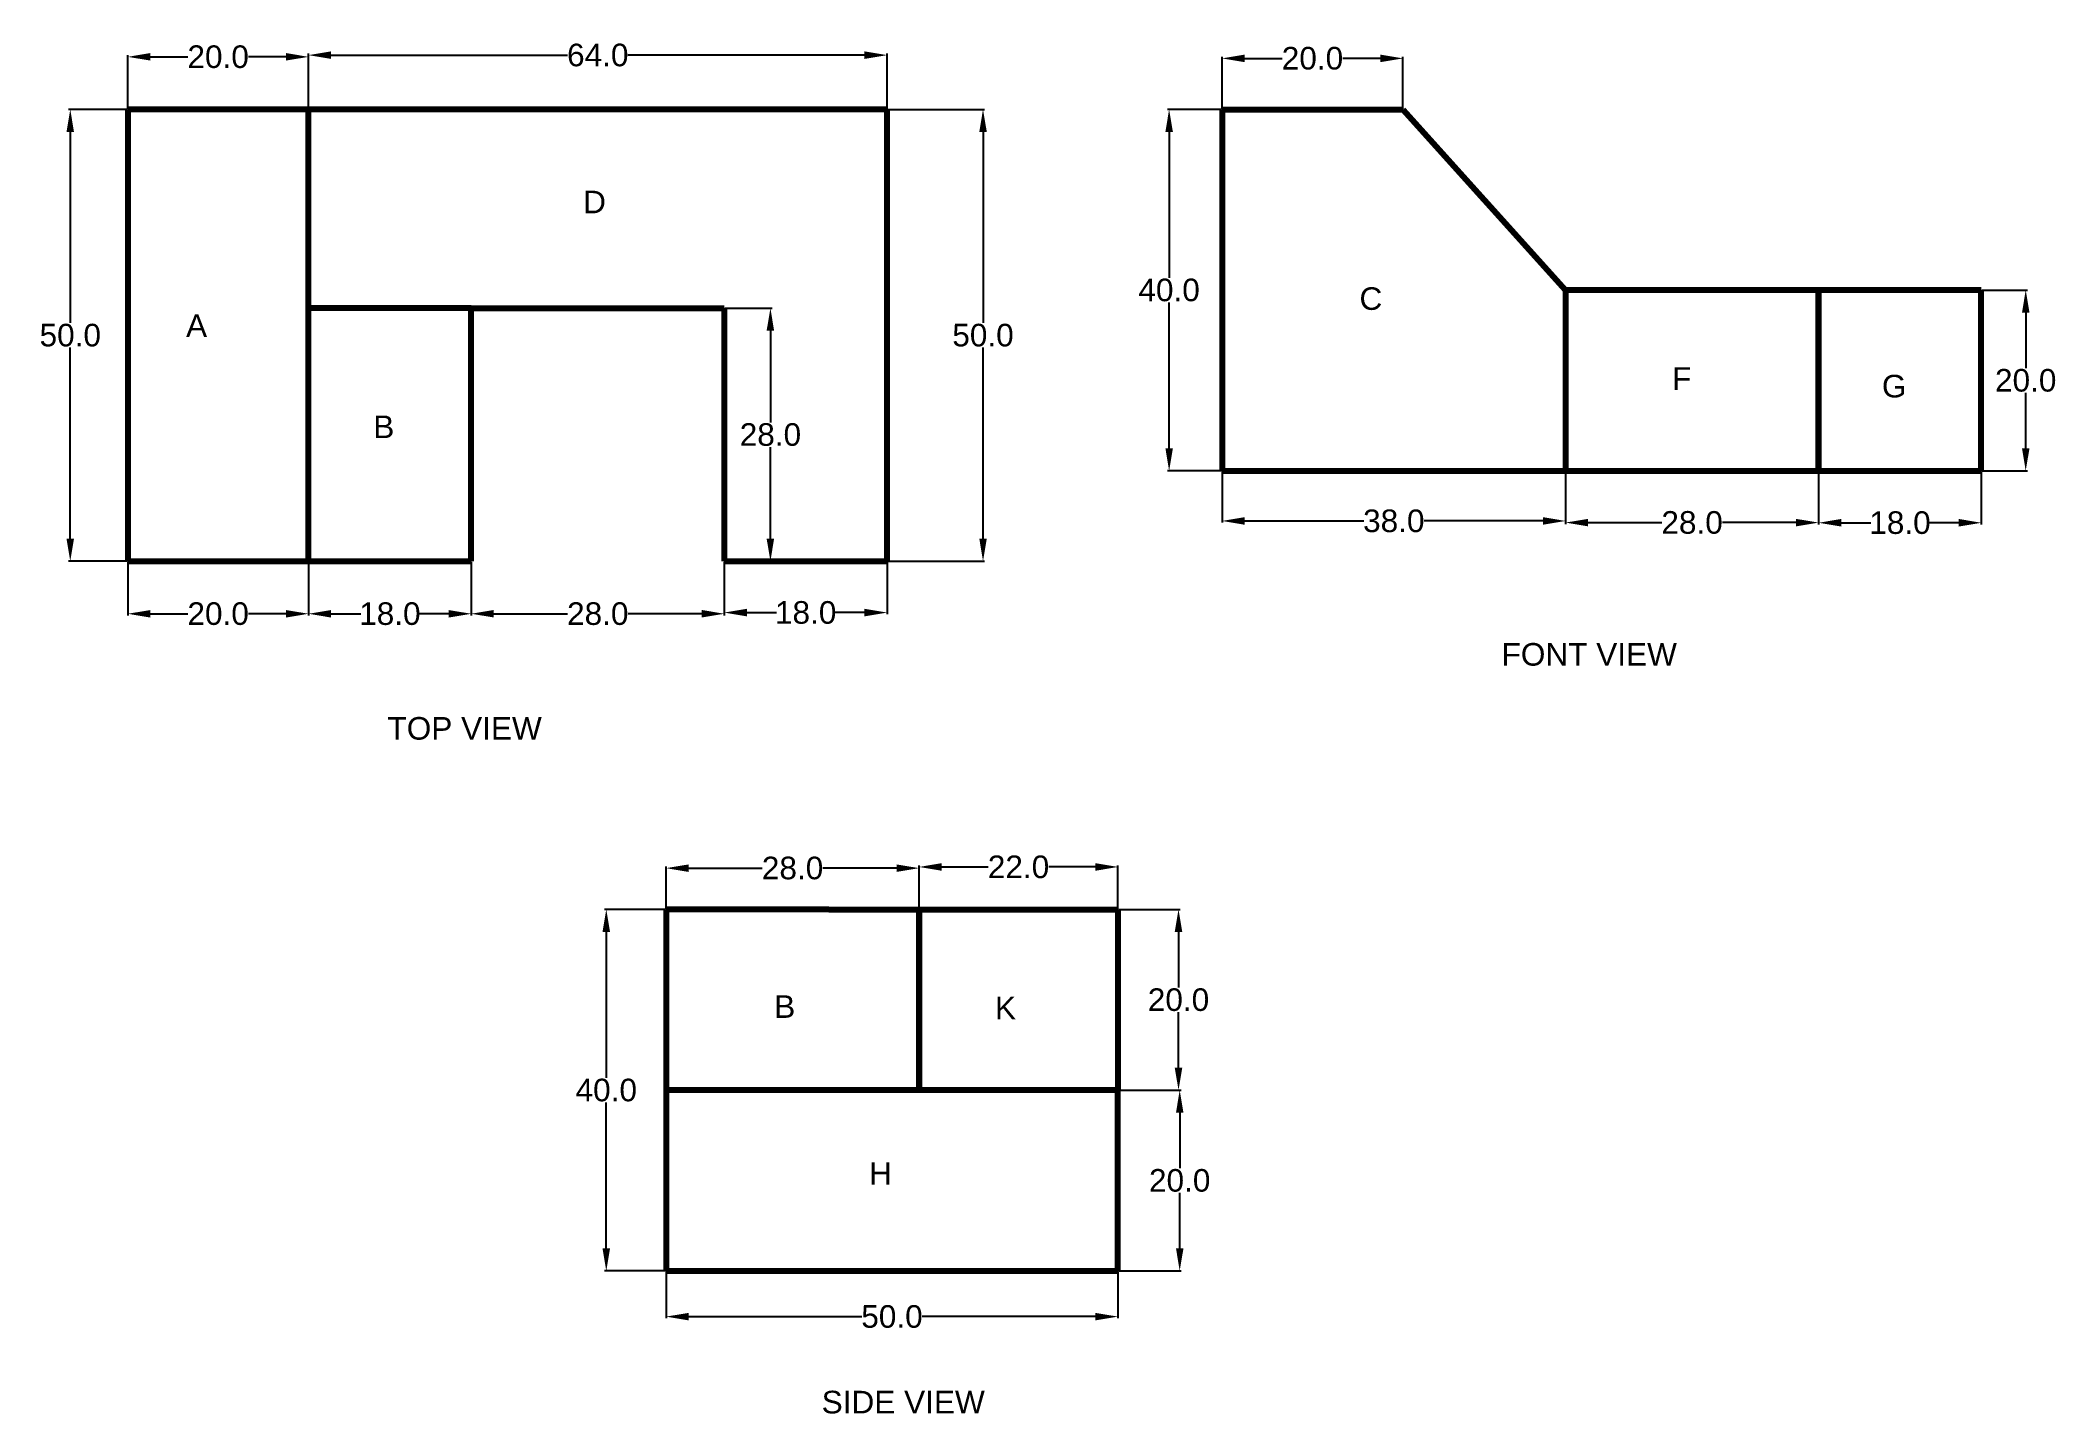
# Model space of a CAD drawing. Header units: millimetres. Extents: x 8 to 231, y 124 to 276.
import ezdxf

# ---------------------------------------------------------------- set-up
doc = ezdxf.new("R2010")
doc.units = ezdxf.units.MM
doc.layers.add('thick continuous', color=7, linetype='Continuous', lineweight=30)
doc.styles.get("Standard").update_dxf_attribs({"font": 'Arial.ttf'})
doc.dimstyles.get("Standard").update_dxf_attribs({"dimtxt": 2.5, "dimasz": 2.5, "dimexe": 0.18, "dimexo": 0.0625, "dimgap": 0.09, "dimtad": 0, "dimtih": 1, "dimtoh": 1, "dimdec": 1, "dimzin": 0, "dimdsep": 46, "dimtxsty": 'Standard', "dimcen": 0.09, "dimadec": 0, "dimazin": 0, "dimtfac": 1, "dimtdec": 1, "dimtofl": 0, "dimtmove": 0, "dimatfit": 3, "dimfxl": 1, "dimtolj": 1, "dimtzin": 0, "dimarcsym": 0})

# ---------------------------------------------------------------- blocks, each defined once
blk = doc.blocks.new('*D7')
at = {"layer": 'Defpoints', "color": 0, "transparency": 16777216}
for p in [(76.84, 139.88), (126.84, 139.88), (76.84, 134.82)]:
    blk.add_point(p, dxfattribs=at)
at = {"layer": 'thick continuous', "color": 0, "lineweight": -2, "transparency": 16777216}
for p, q in [((76.84, 139.81), (76.84, 134.64)), ((126.84, 139.81), (126.84, 134.64)), ((79.34, 134.82), (98.5, 134.82)), ((124.34, 134.82), (105.17, 134.82))]:
    blk.add_line(p, q, dxfattribs=at)
at = {"layer": 'thick continuous', "color": 0, "transparency": 16777216}
for points in [[(79.34, 135.23), (79.34, 134.4), (76.84, 134.82)], [(124.34, 135.23), (124.34, 134.4), (126.84, 134.82)]]:
    blk.add_solid(points, dxfattribs=at)
at = {"layer": 'thick continuous', "color": 0, "lineweight": 5, "transparency": 16777216, "insert": (101.84, 134.82), "char_height": 2.5, "attachment_point": 5}
blk.add_mtext('\\A1;50.0', dxfattribs=at)
blk = doc.blocks.new('*D8')
at = {"layer": 'Defpoints', "color": 0, "transparency": 16777216}
for p in [(76.84, 179.88), (70.23, 139.88), (76.84, 139.88)]:
    blk.add_point(p, dxfattribs=at)
at = {"layer": 'thick continuous', "color": 0, "lineweight": -2, "transparency": 16777216}
for p, q in [((76.77, 179.88), (70.05, 179.88)), ((70.23, 177.38), (70.23, 161.24)), ((70.23, 142.38), (70.23, 158.51)), ((76.77, 139.88), (70.05, 139.88))]:
    blk.add_line(p, q, dxfattribs=at)
at = {"layer": 'thick continuous', "color": 0, "transparency": 16777216}
for points in [[(69.81, 177.38), (70.65, 177.38), (70.23, 179.88)], [(69.81, 142.38), (70.65, 142.38), (70.23, 139.88)]]:
    blk.add_solid(points, dxfattribs=at)
at = {"layer": 'thick continuous', "color": 0, "lineweight": 5, "transparency": 16777216, "insert": (70.23, 159.88), "char_height": 2.5, "attachment_point": 5}
blk.add_mtext('\\A1;40.0', dxfattribs=at)
blk = doc.blocks.new('*D10')
at = {"layer": 'Defpoints', "color": 0, "transparency": 16777216}
for p in [(104.84, 184.45), (76.84, 179.88), (104.84, 179.88)]:
    blk.add_point(p, dxfattribs=at)
at = {"layer": 'thick continuous', "color": 0, "lineweight": -2, "transparency": 16777216}
for p, q in [((76.84, 179.94), (76.84, 184.63)), ((79.34, 184.45), (87.48, 184.45)), ((102.34, 184.45), (94.19, 184.45)), ((104.84, 179.94), (104.84, 184.63))]:
    blk.add_line(p, q, dxfattribs=at)
at = {"layer": 'thick continuous', "color": 0, "transparency": 16777216}
for points in [[(79.34, 184.86), (79.34, 184.03), (76.84, 184.45)], [(102.34, 184.86), (102.34, 184.03), (104.84, 184.45)]]:
    blk.add_solid(points, dxfattribs=at)
at = {"layer": 'thick continuous', "color": 0, "lineweight": 5, "transparency": 16777216, "insert": (90.84, 184.45), "char_height": 2.5, "attachment_point": 5}
blk.add_mtext('\\A1;28.0', dxfattribs=at)
blk = doc.blocks.new('*D11')
at = {"layer": 'Defpoints', "color": 0, "transparency": 16777216}
for p in [(126.84, 184.58), (104.84, 179.88), (126.84, 179.88)]:
    blk.add_point(p, dxfattribs=at)
at = {"layer": 'thick continuous', "color": 0, "lineweight": -2, "transparency": 16777216}
for p, q in [((104.84, 179.94), (104.84, 184.76)), ((107.34, 184.58), (112.48, 184.58)), ((124.34, 184.58), (119.19, 184.58)), ((126.84, 179.94), (126.84, 184.76))]:
    blk.add_line(p, q, dxfattribs=at)
at = {"layer": 'thick continuous', "color": 0, "transparency": 16777216}
for points in [[(107.34, 185), (107.34, 184.16), (104.84, 184.58)], [(124.34, 185), (124.34, 184.16), (126.84, 184.58)]]:
    blk.add_solid(points, dxfattribs=at)
at = {"layer": 'thick continuous', "color": 0, "lineweight": 5, "transparency": 16777216, "insert": (115.84, 184.58), "char_height": 2.5, "attachment_point": 5}
blk.add_mtext('\\A1;22.0', dxfattribs=at)
blk = doc.blocks.new('*D12')
at = {"layer": 'Defpoints', "color": 0, "transparency": 16777216}
for p in [(126.84, 179.88), (126.84, 159.88), (133.54, 159.88)]:
    blk.add_point(p, dxfattribs=at)
at = {"layer": 'thick continuous', "color": 0, "lineweight": -2, "transparency": 16777216}
for p, q in [((126.9, 179.88), (133.72, 179.88)), ((133.54, 177.38), (133.54, 171.24)), ((133.54, 162.38), (133.54, 168.51)), ((126.9, 159.88), (133.72, 159.88))]:
    blk.add_line(p, q, dxfattribs=at)
at = {"layer": 'thick continuous', "color": 0, "transparency": 16777216}
for points in [[(133.12, 177.38), (133.96, 177.38), (133.54, 179.88)], [(133.12, 162.38), (133.96, 162.38), (133.54, 159.88)]]:
    blk.add_solid(points, dxfattribs=at)
at = {"layer": 'thick continuous', "color": 0, "lineweight": 5, "transparency": 16777216, "insert": (133.54, 169.88), "char_height": 2.5, "attachment_point": 5}
blk.add_mtext('\\A1;20.0', dxfattribs=at)
blk = doc.blocks.new('*D13')
at = {"layer": 'Defpoints', "color": 0, "transparency": 16777216}
for p in [(126.84, 159.88), (133.67, 159.88), (126.84, 139.88)]:
    blk.add_point(p, dxfattribs=at)
at = {"layer": 'thick continuous', "color": 0, "lineweight": -2, "transparency": 16777216}
for p, q in [((126.9, 159.88), (133.85, 159.88)), ((133.67, 157.38), (133.67, 151.24)), ((133.67, 142.38), (133.67, 148.51)), ((126.9, 139.88), (133.85, 139.88))]:
    blk.add_line(p, q, dxfattribs=at)
at = {"layer": 'thick continuous', "color": 0, "transparency": 16777216}
for points in [[(133.26, 157.38), (134.09, 157.38), (133.67, 159.88)], [(133.26, 142.38), (134.09, 142.38), (133.67, 139.88)]]:
    blk.add_solid(points, dxfattribs=at)
at = {"layer": 'thick continuous', "color": 0, "lineweight": 5, "transparency": 16777216, "insert": (133.67, 149.88), "char_height": 2.5, "attachment_point": 5}
blk.add_mtext('\\A1;20.0', dxfattribs=at)
blk = doc.blocks.new('*D14')
at = {"layer": 'Defpoints', "color": 0, "transparency": 16777216}
for p in [(17.29, 268.42), (10.93, 218.42), (17.29, 218.42)]:
    blk.add_point(p, dxfattribs=at)
at = {"layer": 'thick continuous', "color": 0, "lineweight": -2, "transparency": 16777216}
for p, q in [((17.23, 268.42), (10.75, 268.42)), ((10.93, 265.92), (10.93, 244.78)), ((10.93, 220.92), (10.93, 242.05)), ((17.23, 218.42), (10.75, 218.42))]:
    blk.add_line(p, q, dxfattribs=at)
at = {"layer": 'thick continuous', "color": 0, "transparency": 16777216}
for points in [[(10.51, 265.92), (11.34, 265.92), (10.93, 268.42)], [(10.51, 220.92), (11.34, 220.92), (10.93, 218.42)]]:
    blk.add_solid(points, dxfattribs=at)
at = {"layer": 'thick continuous', "color": 0, "lineweight": 5, "transparency": 16777216, "insert": (10.93, 243.42), "char_height": 2.5, "attachment_point": 5}
blk.add_mtext('\\A1;50.0', dxfattribs=at)
blk = doc.blocks.new('*D15')
at = {"layer": 'Defpoints', "color": 0, "transparency": 16777216}
for p in [(37.29, 274.23), (17.29, 268.42), (37.29, 268.42)]:
    blk.add_point(p, dxfattribs=at)
at = {"layer": 'thick continuous', "color": 0, "lineweight": -2, "transparency": 16777216}
for p, q in [((17.29, 268.48), (17.29, 274.41)), ((37.29, 268.48), (37.29, 274.41)), ((19.79, 274.23), (23.93, 274.23)), ((34.79, 274.23), (30.64, 274.23))]:
    blk.add_line(p, q, dxfattribs=at)
at = {"layer": 'thick continuous', "color": 0, "transparency": 16777216}
for points in [[(19.79, 274.65), (19.79, 273.82), (17.29, 274.23)], [(34.79, 274.65), (34.79, 273.82), (37.29, 274.23)]]:
    blk.add_solid(points, dxfattribs=at)
at = {"layer": 'thick continuous', "color": 0, "lineweight": 5, "transparency": 16777216, "insert": (27.29, 274.23), "char_height": 2.5, "attachment_point": 5}
blk.add_mtext('\\A1;20.0', dxfattribs=at)
blk = doc.blocks.new('*D16')
at = {"layer": 'Defpoints', "color": 0, "transparency": 16777216}
for p in [(101.29, 274.42), (37.29, 268.42), (101.29, 268.42)]:
    blk.add_point(p, dxfattribs=at)
at = {"layer": 'thick continuous', "color": 0, "lineweight": -2, "transparency": 16777216}
for p, q in [((37.29, 268.48), (37.29, 274.6)), ((39.79, 274.42), (65.95, 274.42)), ((98.79, 274.42), (72.63, 274.42)), ((101.29, 268.48), (101.29, 274.6))]:
    blk.add_line(p, q, dxfattribs=at)
at = {"layer": 'thick continuous', "color": 0, "transparency": 16777216}
for points in [[(39.79, 274.84), (39.79, 274), (37.29, 274.42)], [(98.79, 274.84), (98.79, 274), (101.29, 274.42)]]:
    blk.add_solid(points, dxfattribs=at)
at = {"layer": 'thick continuous', "color": 0, "lineweight": 5, "transparency": 16777216, "insert": (69.29, 274.42), "char_height": 2.5, "attachment_point": 5}
blk.add_mtext('\\A1;64.0', dxfattribs=at)
blk = doc.blocks.new('*D17')
at = {"layer": 'Defpoints', "color": 0, "transparency": 16777216}
for p in [(17.29, 218.42), (37.29, 218.42), (37.29, 212.6)]:
    blk.add_point(p, dxfattribs=at)
at = {"layer": 'thick continuous', "color": 0, "lineweight": -2, "transparency": 16777216}
for p, q in [((17.29, 218.35), (17.29, 212.42)), ((37.29, 218.35), (37.29, 212.42)), ((19.79, 212.6), (23.93, 212.6)), ((34.79, 212.6), (30.64, 212.6))]:
    blk.add_line(p, q, dxfattribs=at)
at = {"layer": 'thick continuous', "color": 0, "transparency": 16777216}
for points in [[(19.79, 213.01), (19.79, 212.18), (17.29, 212.6)], [(34.79, 213.01), (34.79, 212.18), (37.29, 212.6)]]:
    blk.add_solid(points, dxfattribs=at)
at = {"layer": 'thick continuous', "color": 0, "lineweight": 5, "transparency": 16777216, "insert": (27.29, 212.6), "char_height": 2.5, "attachment_point": 5}
blk.add_mtext('\\A1;20.0', dxfattribs=at)
blk = doc.blocks.new('*D18')
at = {"layer": 'Defpoints', "color": 0, "transparency": 16777216}
for p in [(37.29, 218.42), (55.29, 218.42), (55.29, 212.6)]:
    blk.add_point(p, dxfattribs=at)
at = {"layer": 'thick continuous', "color": 0, "lineweight": -2, "transparency": 16777216}
for p, q in [((37.29, 218.35), (37.29, 212.42)), ((55.29, 218.35), (55.29, 212.42)), ((39.79, 212.6), (43.07, 212.6)), ((52.79, 212.6), (49.5, 212.6))]:
    blk.add_line(p, q, dxfattribs=at)
at = {"layer": 'thick continuous', "color": 0, "transparency": 16777216}
for points in [[(39.79, 213.01), (39.79, 212.18), (37.29, 212.6)], [(52.79, 213.01), (52.79, 212.18), (55.29, 212.6)]]:
    blk.add_solid(points, dxfattribs=at)
at = {"layer": 'thick continuous', "color": 0, "lineweight": 5, "transparency": 16777216, "insert": (46.29, 212.6), "char_height": 2.5, "attachment_point": 5}
blk.add_mtext('\\A1;18.0', dxfattribs=at)
blk = doc.blocks.new('*D19')
at = {"layer": 'Defpoints', "color": 0, "transparency": 16777216}
for p in [(55.29, 218.42), (83.29, 218.42), (83.29, 212.6)]:
    blk.add_point(p, dxfattribs=at)
at = {"layer": 'thick continuous', "color": 0, "lineweight": -2, "transparency": 16777216}
for p, q in [((55.29, 218.35), (55.29, 212.42)), ((83.29, 218.35), (83.29, 212.42)), ((57.79, 212.6), (65.93, 212.6)), ((80.79, 212.6), (72.64, 212.6))]:
    blk.add_line(p, q, dxfattribs=at)
at = {"layer": 'thick continuous', "color": 0, "transparency": 16777216}
for points in [[(57.79, 213.02), (57.79, 212.19), (55.29, 212.6)], [(80.79, 213.02), (80.79, 212.19), (83.29, 212.6)]]:
    blk.add_solid(points, dxfattribs=at)
at = {"layer": 'thick continuous', "color": 0, "lineweight": 5, "transparency": 16777216, "insert": (69.29, 212.6), "char_height": 2.5, "attachment_point": 5}
blk.add_mtext('\\A1;28.0', dxfattribs=at)
blk = doc.blocks.new('*D20')
at = {"layer": 'Defpoints', "color": 0, "transparency": 16777216}
for p in [(83.29, 218.42), (101.29, 218.42), (101.29, 212.73)]:
    blk.add_point(p, dxfattribs=at)
at = {"layer": 'thick continuous', "color": 0, "lineweight": -2, "transparency": 16777216}
for p, q in [((83.29, 218.35), (83.29, 212.55)), ((101.29, 218.35), (101.29, 212.55)), ((85.79, 212.73), (89.07, 212.73)), ((98.79, 212.73), (95.5, 212.73))]:
    blk.add_line(p, q, dxfattribs=at)
at = {"layer": 'thick continuous', "color": 0, "transparency": 16777216}
for points in [[(85.79, 213.15), (85.79, 212.31), (83.29, 212.73)], [(98.79, 213.15), (98.79, 212.31), (101.29, 212.73)]]:
    blk.add_solid(points, dxfattribs=at)
at = {"layer": 'thick continuous', "color": 0, "lineweight": 5, "transparency": 16777216, "insert": (92.29, 212.73), "char_height": 2.5, "attachment_point": 5}
blk.add_mtext('\\A1;18.0', dxfattribs=at)
blk = doc.blocks.new('*D21')
at = {"layer": 'Defpoints', "color": 0, "transparency": 16777216}
for p in [(101.29, 268.42), (111.91, 268.42), (101.29, 218.42)]:
    blk.add_point(p, dxfattribs=at)
at = {"layer": 'thick continuous', "color": 0, "lineweight": -2, "transparency": 16777216}
for p, q in [((101.35, 268.42), (112.09, 268.42)), ((111.91, 265.92), (111.91, 244.78)), ((111.91, 220.92), (111.91, 242.05)), ((101.35, 218.42), (112.09, 218.42))]:
    blk.add_line(p, q, dxfattribs=at)
at = {"layer": 'thick continuous', "color": 0, "transparency": 16777216}
for points in [[(111.5, 265.92), (112.33, 265.92), (111.91, 268.42)], [(111.5, 220.92), (112.33, 220.92), (111.91, 218.42)]]:
    blk.add_solid(points, dxfattribs=at)
at = {"layer": 'thick continuous', "color": 0, "lineweight": 5, "transparency": 16777216, "insert": (111.91, 243.42), "char_height": 2.5, "attachment_point": 5}
blk.add_mtext('\\A1;50.0', dxfattribs=at)
blk = doc.blocks.new('*D22')
at = {"layer": 'Defpoints', "color": 0, "transparency": 16777216}
for p in [(83.29, 246.42), (83.29, 218.42), (88.39, 218.42)]:
    blk.add_point(p, dxfattribs=at)
at = {"layer": 'thick continuous', "color": 0, "lineweight": -2, "transparency": 16777216}
for p, q in [((83.35, 246.42), (88.57, 246.42)), ((88.39, 243.92), (88.39, 233.78)), ((88.39, 220.92), (88.39, 231.05)), ((83.35, 218.42), (88.57, 218.42))]:
    blk.add_line(p, q, dxfattribs=at)
at = {"layer": 'thick continuous', "color": 0, "transparency": 16777216}
for points in [[(87.97, 243.92), (88.8, 243.92), (88.39, 246.42)], [(87.97, 220.92), (88.8, 220.92), (88.39, 218.42)]]:
    blk.add_solid(points, dxfattribs=at)
at = {"layer": 'thick continuous', "color": 0, "lineweight": 5, "transparency": 16777216, "insert": (88.39, 232.42), "char_height": 2.5, "attachment_point": 5}
blk.add_mtext('\\A1;28.0', dxfattribs=at)
blk = doc.blocks.new('*D23')
at = {"layer": 'Defpoints', "color": 0, "transparency": 16777216}
for p in [(158.36, 274.06), (138.36, 268.42), (158.36, 268.42)]:
    blk.add_point(p, dxfattribs=at)
at = {"layer": 'thick continuous', "color": 0, "lineweight": -2, "transparency": 16777216}
for p, q in [((138.36, 268.48), (138.36, 274.24)), ((140.86, 274.06), (145.01, 274.06)), ((155.86, 274.06), (151.72, 274.06)), ((158.36, 268.48), (158.36, 274.24))]:
    blk.add_line(p, q, dxfattribs=at)
at = {"layer": 'thick continuous', "color": 0, "transparency": 16777216}
for points in [[(140.86, 274.48), (140.86, 273.64), (138.36, 274.06)], [(155.86, 274.48), (155.86, 273.64), (158.36, 274.06)]]:
    blk.add_solid(points, dxfattribs=at)
at = {"layer": 'thick continuous', "color": 0, "lineweight": 5, "transparency": 16777216, "insert": (148.36, 274.06), "char_height": 2.5, "attachment_point": 5}
blk.add_mtext('\\A1;20.0', dxfattribs=at)
blk = doc.blocks.new('*D24')
at = {"layer": 'Defpoints', "color": 0, "transparency": 16777216}
for p in [(138.36, 268.42), (132.5, 228.42), (138.36, 228.42)]:
    blk.add_point(p, dxfattribs=at)
at = {"layer": 'thick continuous', "color": 0, "lineweight": -2, "transparency": 16777216}
for p, q in [((138.3, 268.42), (132.32, 268.42)), ((132.5, 265.92), (132.5, 249.78)), ((132.5, 230.92), (132.5, 247.05)), ((138.3, 228.42), (132.32, 228.42))]:
    blk.add_line(p, q, dxfattribs=at)
at = {"layer": 'thick continuous', "color": 0, "transparency": 16777216}
for points in [[(132.09, 265.92), (132.92, 265.92), (132.5, 268.42)], [(132.09, 230.92), (132.92, 230.92), (132.5, 228.42)]]:
    blk.add_solid(points, dxfattribs=at)
at = {"layer": 'thick continuous', "color": 0, "lineweight": 5, "transparency": 16777216, "insert": (132.5, 248.42), "char_height": 2.5, "attachment_point": 5}
blk.add_mtext('\\A1;40.0', dxfattribs=at)
blk = doc.blocks.new('*D25')
at = {"layer": 'Defpoints', "color": 0, "transparency": 16777216}
for p in [(138.36, 228.42), (176.36, 228.42), (176.36, 222.87)]:
    blk.add_point(p, dxfattribs=at)
at = {"layer": 'thick continuous', "color": 0, "lineweight": -2, "transparency": 16777216}
for p, q in [((138.36, 228.35), (138.36, 222.69)), ((176.36, 228.35), (176.36, 222.69)), ((140.86, 222.87), (154.03, 222.87)), ((173.86, 222.87), (160.7, 222.87))]:
    blk.add_line(p, q, dxfattribs=at)
at = {"layer": 'thick continuous', "color": 0, "transparency": 16777216}
for points in [[(140.86, 223.29), (140.86, 222.45), (138.36, 222.87)], [(173.86, 223.29), (173.86, 222.45), (176.36, 222.87)]]:
    blk.add_solid(points, dxfattribs=at)
at = {"layer": 'thick continuous', "color": 0, "lineweight": 5, "transparency": 16777216, "insert": (157.36, 222.87), "char_height": 2.5, "attachment_point": 5}
blk.add_mtext('\\A1;38.0', dxfattribs=at)
blk = doc.blocks.new('*D26')
at = {"layer": 'Defpoints', "color": 0, "transparency": 16777216}
for p in [(176.36, 228.42), (204.36, 228.42), (204.36, 222.69)]:
    blk.add_point(p, dxfattribs=at)
at = {"layer": 'thick continuous', "color": 0, "lineweight": -2, "transparency": 16777216}
for p, q in [((176.36, 228.35), (176.36, 222.51)), ((204.36, 228.35), (204.36, 222.51)), ((178.86, 222.69), (187.01, 222.69)), ((201.86, 222.69), (193.72, 222.69))]:
    blk.add_line(p, q, dxfattribs=at)
at = {"layer": 'thick continuous', "color": 0, "transparency": 16777216}
for points in [[(178.86, 223.1), (178.86, 222.27), (176.36, 222.69)], [(201.86, 223.1), (201.86, 222.27), (204.36, 222.69)]]:
    blk.add_solid(points, dxfattribs=at)
at = {"layer": 'thick continuous', "color": 0, "lineweight": 5, "transparency": 16777216, "insert": (190.36, 222.69), "char_height": 2.5, "attachment_point": 5}
blk.add_mtext('\\A1;28.0', dxfattribs=at)
blk = doc.blocks.new('*D27')
at = {"layer": 'Defpoints', "color": 0, "transparency": 16777216}
for p in [(204.36, 228.42), (222.36, 228.42), (222.36, 222.67)]:
    blk.add_point(p, dxfattribs=at)
at = {"layer": 'thick continuous', "color": 0, "lineweight": -2, "transparency": 16777216}
for p, q in [((204.36, 228.35), (204.36, 222.49)), ((222.36, 228.35), (222.36, 222.49)), ((206.86, 222.67), (210.15, 222.67)), ((219.86, 222.67), (216.58, 222.67))]:
    blk.add_line(p, q, dxfattribs=at)
at = {"layer": 'thick continuous', "color": 0, "transparency": 16777216}
for points in [[(206.86, 223.09), (206.86, 222.25), (204.36, 222.67)], [(219.86, 223.09), (219.86, 222.25), (222.36, 222.67)]]:
    blk.add_solid(points, dxfattribs=at)
at = {"layer": 'thick continuous', "color": 0, "lineweight": 5, "transparency": 16777216, "insert": (213.36, 222.67), "char_height": 2.5, "attachment_point": 5}
blk.add_mtext('\\A1;18.0', dxfattribs=at)
blk = doc.blocks.new('*D28')
at = {"layer": 'Defpoints', "color": 0, "transparency": 16777216}
for p in [(222.36, 248.42), (227.27, 248.42), (222.36, 228.42)]:
    blk.add_point(p, dxfattribs=at)
at = {"layer": 'thick continuous', "color": 0, "lineweight": -2, "transparency": 16777216}
for p, q in [((222.43, 248.42), (227.45, 248.42)), ((227.27, 245.92), (227.27, 239.78)), ((227.27, 230.92), (227.27, 237.05)), ((222.43, 228.42), (227.45, 228.42))]:
    blk.add_line(p, q, dxfattribs=at)
at = {"layer": 'thick continuous', "color": 0, "transparency": 16777216}
for points in [[(226.86, 245.92), (227.69, 245.92), (227.27, 248.42)], [(226.86, 230.92), (227.69, 230.92), (227.27, 228.42)]]:
    blk.add_solid(points, dxfattribs=at)
at = {"layer": 'thick continuous', "color": 0, "lineweight": 5, "transparency": 16777216, "insert": (227.27, 238.42), "char_height": 2.5, "attachment_point": 5}
blk.add_mtext('\\A1;20.0', dxfattribs=at)

msp = doc.modelspace()

# ---------------------------------------------------------------- linework, layer by layer
at = {"layer": 'thick continuous', "lineweight": 80}
for p, q in [((101.29, 268.42), (17.29, 268.42)), ((17.29, 268.42), (17.29, 218.42)), ((37.29, 218.42), (37.29, 268.42)), ((101.29, 218.42), (101.29, 268.42)), ((138.36, 268.42), (138.36, 228.42)), ((138.36, 268.42), (158.36, 268.42)), ((158.36, 268.42), (176.36, 248.42)), ((204.36, 248.42), (176.36, 248.42)), ((176.36, 248.42), (176.36, 228.42)), ((222.36, 248.42), (204.36, 248.42)), ((204.36, 248.42), (204.36, 228.42)), ((204.36, 228.42), (204.36, 248.42)), ((222.36, 228.42), (222.36, 248.42)), ((55.29, 246.42), (37.29, 246.42)), ((55.29, 218.42), (55.29, 246.42)), ((55.29, 246.42), (83.29, 246.42)), ((83.29, 246.42), (83.29, 218.42)), ((138.36, 228.42), (176.36, 228.42)), ((176.36, 228.42), (204.36, 228.42)), ((204.36, 228.42), (222.36, 228.42)), ((17.29, 218.42), (55.29, 218.42)), ((17.29, 218.42), (37.29, 218.42)), ((83.29, 218.42), (101.29, 218.42)), ((76.84, 179.88), (76.84, 139.88)), ((94.84, 179.88), (76.84, 179.88)), ((94.84, 179.88), (126.84, 179.88)), ((104.84, 159.88), (104.84, 179.88)), ((104.84, 179.88), (104.84, 159.88)), ((126.84, 179.88), (126.84, 159.88)), ((126.84, 179.88), (126.84, 159.88)), ((104.84, 159.88), (76.84, 159.88)), ((126.84, 159.88), (104.84, 159.88)), ((126.84, 139.88), (126.84, 159.88)), ((76.84, 139.88), (126.84, 139.88))]:
    msp.add_line(p, q, dxfattribs=at)

# ---------------------------------------------------------------- texts
at = {"layer": 'thick continuous', "lineweight": 80, "char_height": 2.5, "attachment_point": 1}
for s, width, insert in [('D', 2.8398, (67.67, 259.42)), ('C', 2.8398, (153.56, 248.73)), ('A', 2.8398, (23.74, 245.73)), ('F', 6.5149, (188.14, 239.88)), ('G', 2.8398, (211.36, 239.04)), ('B', 2.8398, (44.45, 234.54)), ('K', 2.8398, (113.23, 170.23)), ('H', 2.8398, (99.3, 151.91))]:
    msp.add_mtext_dynamic_manual_height_columns(s, width=width, gutter_width=12.5, heights=[0], dxfattribs=dict(at, insert=insert))
at = {"layer": 'thick continuous', "char_height": 2.5, "attachment_point": 1}
for s, insert in [('FONT VIEW', (169.28, 209.36)), ('TOP VIEW', (46.02, 201.17)), ('SIDE VIEW', (94.06, 126.61))]:
    msp.add_mtext_dynamic_manual_height_columns(s, width=21.8927, gutter_width=12.5, heights=[6.05], dxfattribs=dict(at, insert=insert))
at = {"layer": 'thick continuous', "lineweight": 80, "insert": (88.81, 170.38), "char_height": 2.5, "attachment_point": 1}
msp.add_mtext('B', dxfattribs=at)

# ---------------------------------------------------------------- dimensions: what is measured, and where the dimension line sits
at = {"layer": 'thick continuous', "lineweight": 5}
for base, p1, p2, picture, middle in [((37.29, 274.23), (17.29, 268.42), (37.29, 268.42), '*D15', (27.29, 274.23)), ((101.29, 274.42), (37.29, 268.42), (101.29, 268.42), '*D16', (69.29, 274.42)), ((158.36, 274.06), (138.36, 268.42), (158.36, 268.42), '*D23', (148.36, 274.06)), ((176.36, 222.87), (138.36, 228.42), (176.36, 228.42), '*D25', (157.36, 222.87)), ((204.36, 222.69), (176.36, 228.42), (204.36, 228.42), '*D26', (190.36, 222.69)), ((222.36, 222.67), (204.36, 228.42), (222.36, 228.42), '*D27', (213.36, 222.67)), ((37.29, 212.6), (17.29, 218.42), (37.29, 218.42), '*D17', (27.29, 212.6)), ((55.29, 212.6), (37.29, 218.42), (55.29, 218.42), '*D18', (46.29, 212.6)), ((83.29, 212.6), (55.29, 218.42), (83.29, 218.42), '*D19', (69.29, 212.6)), ((101.29, 212.73), (83.29, 218.42), (101.29, 218.42), '*D20', (92.29, 212.73)), ((104.84, 184.45), (76.84, 179.88), (104.84, 179.88), '*D10', (90.84, 184.45)), ((126.84, 184.58), (104.84, 179.88), (126.84, 179.88), '*D11', (115.84, 184.58)), ((76.84, 134.82), (126.84, 139.88), (76.84, 139.88), '*D7', (101.84, 134.82))]:
    dim = msp.add_linear_dim(base=base, p1=p1, p2=p2, dimstyle='Standard', dxfattribs=at)
    dim.commit()
    dim.dimension.update_dxf_attribs({"geometry": picture, "text_midpoint": middle})
for base, p1, p2, picture, middle in [((10.93, 218.42), (17.29, 268.42), (17.29, 218.42), '*D14', (10.93, 243.42)), ((111.91, 268.42), (101.29, 218.42), (101.29, 268.42), '*D21', (111.91, 243.42)), ((132.5, 228.42), (138.36, 268.42), (138.36, 228.42), '*D24', (132.5, 248.42)), ((227.27, 248.42), (222.36, 228.42), (222.36, 248.42), '*D28', (227.27, 238.42)), ((88.39, 218.42), (83.29, 246.42), (83.29, 218.42), '*D22', (88.39, 232.42)), ((70.23, 139.88), (76.84, 179.88), (76.84, 139.88), '*D8', (70.23, 159.88)), ((133.54, 159.88), (126.84, 179.88), (126.84, 159.88), '*D12', (133.54, 169.88)), ((133.67, 159.88), (126.84, 139.88), (126.84, 159.88), '*D13', (133.67, 149.88))]:
    dim = msp.add_linear_dim(base=base, p1=p1, p2=p2, angle=90, dimstyle='Standard', dxfattribs=at)
    dim.commit()
    dim.dimension.update_dxf_attribs({"geometry": picture, "text_midpoint": middle})

doc.saveas('drawing.dxf')
